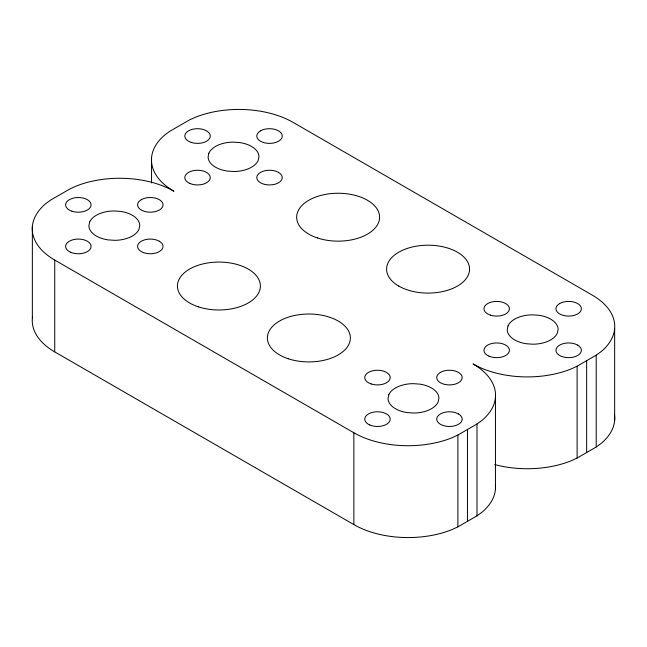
<?xml version="1.0" encoding="UTF-8"?>
<svg xmlns="http://www.w3.org/2000/svg" width="647" height="647" viewBox="0 0 647 647"><rect width="100%" height="100%" fill="white"/><g stroke="black" fill="none" stroke-linecap="round" stroke-linejoin="round"><path stroke-width="0.97" d="M54.728 260.054L353.86 432.762A76.718 44.287 0 0 0 451.808 437.841L457.898 435.027L476.993 424.003L481.878 420.485A76.718 44.287 0 0 0 473.07 363.938A76.718 44.287 0 0 0 571.01 369.025L577.108 366.202L596.202 355.179L601.079 351.661A76.718 44.287 0 0 0 592.272 295.113L293.14 122.404A76.718 44.287 0 0 0 195.192 117.325L189.102 120.14L170.007 131.163L165.122 134.681A76.718 44.287 0 0 0 173.93 191.229A76.718 44.287 0 0 0 75.99 186.15L69.892 188.964L50.798 199.988L45.921 203.506A76.718 44.287 0 0 0 54.728 260.054L54.728 351.887L353.86 524.596A76.718 44.287 0 0 0 451.808 529.675L457.898 526.86L476.993 515.837L481.878 512.319A76.718 44.287 0 0 0 495.44 484.878M494.809 464.57A76.718 44.287 0 0 0 571.01 460.85L577.108 458.036L596.202 447.012L601.079 443.494A76.718 44.287 0 0 0 614.432 414.298M614.65 328.619L614.65 420.453M596.202 355.179L596.202 447.012M586.651 360.694L586.651 452.52M577.108 366.202L577.108 458.036M495.448 397.444L495.448 489.278M476.993 424.003L476.993 515.837M467.449 429.511L467.449 521.345M457.898 435.027L457.898 526.86M353.86 432.762L353.86 524.596M151.552 157.722L151.552 182.955M32.35 226.547L32.35 318.381M54.728 351.887A76.718 44.287 0 0 1 32.56 316.626M89.658 222.042L88.882 225.852A25.443 14.695 0 0 0 108.089 239.883L114.689 240.328A25.443 14.695 0 0 0 139 229.24L139.768 225.431A25.443 14.695 0 0 0 120.56 211.399L113.969 210.954A25.443 14.695 0 0 0 89.658 222.042M208.86 153.218L208.091 157.027A25.443 14.695 0 0 0 227.299 171.067L233.899 171.512A25.443 14.695 0 0 0 258.202 160.424L258.978 156.614A25.443 14.695 0 0 0 239.77 142.575L233.171 142.13A25.443 14.695 0 0 0 208.86 153.218M388.798 394.751L388.022 398.56A25.443 14.695 0 0 0 407.23 412.592L413.829 413.037A25.443 14.695 0 0 0 438.14 401.949L438.909 398.14A25.443 14.695 0 0 0 419.701 384.108L413.101 383.655A25.443 14.695 0 0 0 388.798 394.751M508 325.926L507.232 329.735A25.443 14.695 0 0 0 526.44 343.767L533.031 344.212A25.443 14.695 0 0 0 557.342 333.124L558.118 329.315A25.443 14.695 0 0 0 538.911 315.283L532.311 314.838A25.443 14.695 0 0 0 508 325.926M141.321 199.672L139.299 201.193A12.722 7.343 0 0 0 141.321 210.057A12.722 7.343 0 0 0 156.679 211.229L159.308 210.057A12.722 7.343 0 0 0 159.308 199.672A12.722 7.343 0 0 0 141.321 199.672M260.523 130.848L258.501 132.368A12.722 7.343 0 0 0 260.523 141.24A12.722 7.343 0 0 0 275.881 142.405L278.517 141.24A12.722 7.343 0 0 0 278.517 130.848A12.722 7.343 0 0 0 260.523 130.848M440.453 372.381L438.431 373.901A12.722 7.343 0 0 0 440.453 382.765A12.722 7.343 0 0 0 455.812 383.93L458.448 382.765A12.722 7.343 0 0 0 458.448 372.381A12.722 7.343 0 0 0 440.453 372.381M559.663 303.556L557.641 305.077A12.722 7.343 0 0 0 559.663 313.941A12.722 7.343 0 0 0 575.021 315.113L577.658 313.941A12.722 7.343 0 0 0 577.658 303.556A12.722 7.343 0 0 0 559.663 303.556M278.517 172.401L275.881 171.237A12.722 7.343 0 0 0 260.523 172.401A12.722 7.343 0 0 0 258.501 181.265L260.523 182.794A12.722 7.343 0 0 0 278.517 182.794A12.722 7.343 0 0 0 278.517 172.401M191.189 142.405L188.552 141.24A12.722 7.343 0 0 1 188.552 130.848A12.722 7.343 0 0 1 206.547 130.848L208.569 132.368A12.722 7.343 0 0 1 206.547 141.24A12.722 7.343 0 0 1 191.189 142.405M577.658 345.11L575.021 343.937A12.722 7.343 0 0 0 559.663 345.11A12.722 7.343 0 0 0 557.641 353.974L559.663 355.494A12.722 7.343 0 0 0 577.658 355.494A12.722 7.343 0 0 0 577.658 345.11M490.321 315.113L487.692 313.941A12.722 7.343 0 0 1 487.692 303.556A12.722 7.343 0 0 1 505.679 303.556L507.701 305.077A12.722 7.343 0 0 1 505.679 313.941A12.722 7.343 0 0 1 490.321 315.113M159.308 241.226L156.679 240.061A12.722 7.343 0 0 0 141.321 241.226A12.722 7.343 0 0 0 139.299 250.09L141.321 251.61A12.722 7.343 0 0 0 159.308 251.61A12.722 7.343 0 0 0 159.308 241.226M71.979 211.229L69.342 210.057A12.722 7.343 0 0 1 69.342 199.672A12.722 7.343 0 0 1 87.337 199.672L89.359 201.193A12.722 7.343 0 0 1 87.337 210.057A12.722 7.343 0 0 1 71.979 211.229M458.448 413.934L455.812 412.762A12.722 7.343 0 0 0 440.453 413.934A12.722 7.343 0 0 0 438.431 422.798L440.453 424.319A12.722 7.343 0 0 0 458.448 424.319A12.722 7.343 0 0 0 458.448 413.934M371.119 383.93L368.483 382.765A12.722 7.343 0 0 1 368.483 372.381A12.722 7.343 0 0 1 386.477 372.381L388.499 373.901A12.722 7.343 0 0 1 386.477 382.765A12.722 7.343 0 0 1 371.119 383.93M70.669 252.281A12.722 7.343 0 0 0 90.968 247.324A12.722 7.343 0 0 0 73.386 239.657A12.722 7.343 0 0 0 70.669 252.281M369.809 424.982A12.722 7.343 0 0 0 390.109 420.032A12.722 7.343 0 0 0 372.526 412.357A12.722 7.343 0 0 0 369.809 424.982M189.878 183.457A12.722 7.343 0 0 0 210.17 178.499A12.722 7.343 0 0 0 192.596 170.832A12.722 7.343 0 0 0 189.878 183.457M489.011 356.165A12.722 7.343 0 0 0 509.31 351.208A12.722 7.343 0 0 0 491.728 343.533A12.722 7.343 0 0 0 489.011 356.165M398.746 286.079A41.489 23.955 0 0 0 468.161 275.339A41.489 23.955 0 0 0 417.347 246.006A41.489 23.955 0 0 0 398.746 286.079M317.378 237.942A41.489 23.955 0 0 0 379.611 217.198A41.489 23.955 0 0 0 317.378 196.462A41.489 23.955 0 0 0 317.378 237.942M288.133 358.713A41.489 23.955 0 0 0 350.367 337.969A41.489 23.955 0 0 0 288.133 317.224A41.489 23.955 0 0 0 288.133 358.713M198.168 306.767A41.489 23.955 0 0 0 260.401 286.023A41.489 23.955 0 0 0 198.168 265.278A41.489 23.955 0 0 0 198.168 306.767"/></g></svg>
